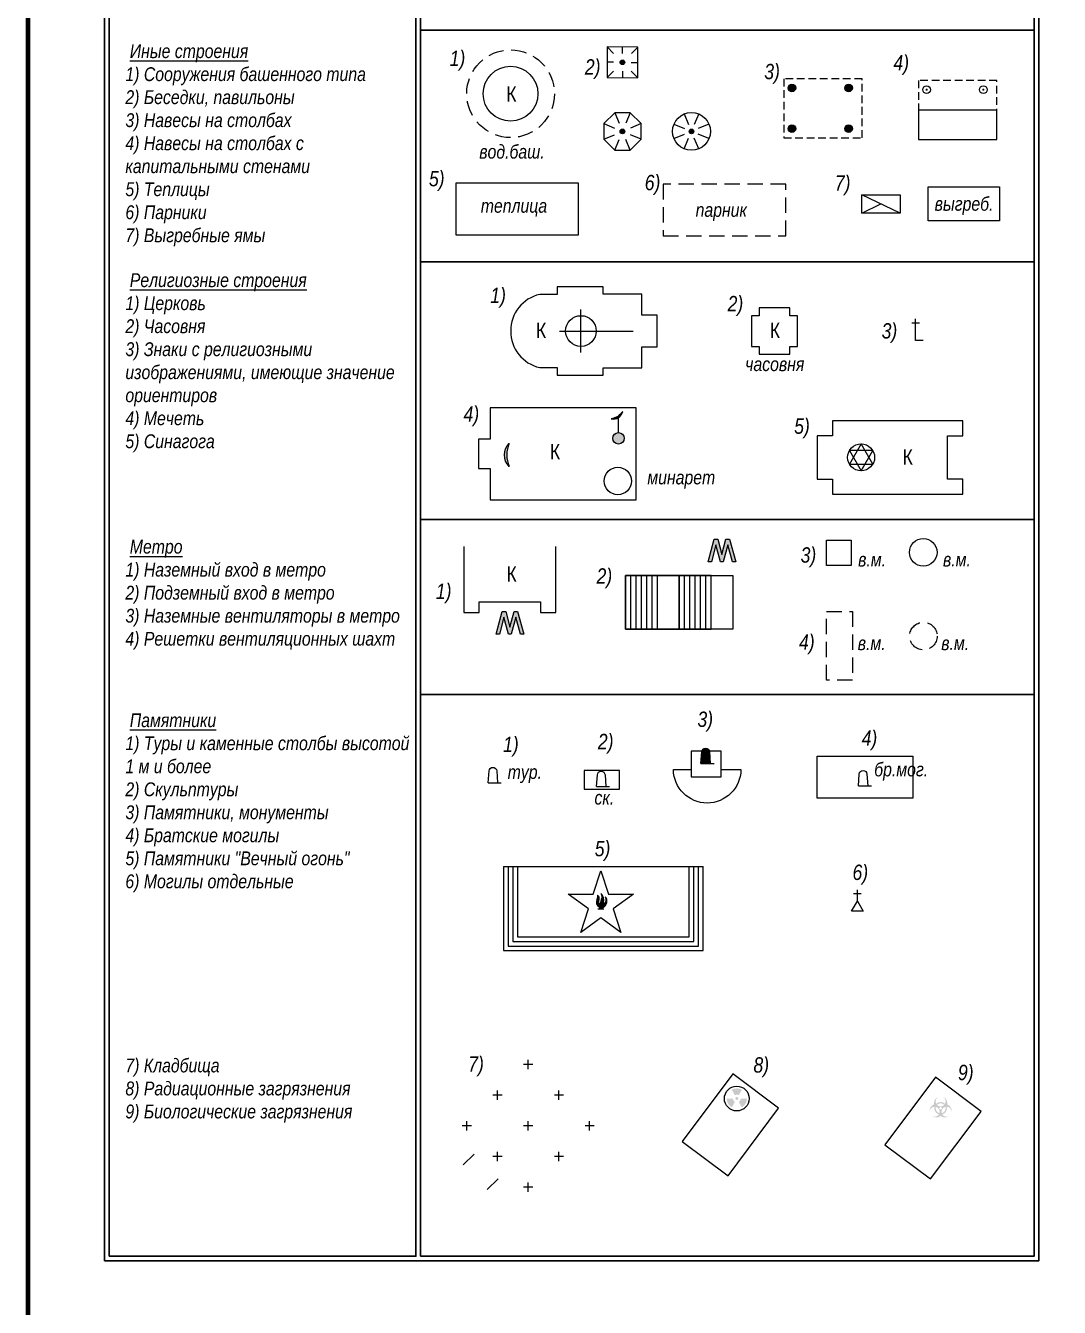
# Model space of a CAD drawing. Header units: metres. Extents: x -331 to 695, y -18 to 691.
# Drawn here: x -6.2 to 61.1, y 509.5 to 593.1 of the extents above; entities that cross this region are included whole.
import ezdxf
from ezdxf.enums import TextEntityAlignment as Align

# ---------------------------------------------------------------- set-up
doc = ezdxf.new("R2010")
doc.units = ezdxf.units.M
doc.linetypes.add('СП-2х1', pattern=[3, 2, -1])
doc.linetypes.add('СП_Граница маскировки', pattern=[3, 0, -3])
for name, color, linetype, lineweight in [('02 Строения и их части', 7, 'Continuous', 20), ('15 Дорожная сеть', 7, 'Continuous', 20), ('19 Ограждения', 7, 'Continuous', 20)]:
    doc.layers.add(name, color=color, linetype=linetype, lineweight=lineweight)
doc.styles.add('СП_Д', font='ARIALNI.TTF')
doc.styles.add('СП_Р', font='ARIALN.TTF')

# ---------------------------------------------------------------- blocks, each defined once
blk = doc.blocks.new('*U244')
at = {"linetype": 'Continuous', "lineweight": 20}
h = blk.add_hatch(color=0, dxfattribs=at)
h.dxf.hatch_style = 1
h.paths.add_polyline_path([(-1.369247996188802, 8.673617379884035e-16), (-1.804063991961078, 8.673617379884035e-16), (-1.013713248219063, 2.94962913144529), (-0.5392010223950611, 2.949629131445291), (4.487799021291039e-13, 0.9373035203717248), (0.5392010223959579, 2.949629131445291), (1.01371324821996, 2.949629131445291), (1.804063991961976, 1.387778780781446e-17), (1.369247996189699, 8.673617379884035e-16), (0.7764571353079429, 2.212325611073426), (0.1836662744266657, -8.743006318923108e-16), (-0.1836662744266657, 8.673617379884035e-16), (-0.7764571353070144, 2.212325611073543)])
at = {"color": 0, "linetype": 'Continuous', "lineweight": 20}
blk.add_lwpolyline([(-1.369247996188802, 8.673617379884035e-16), (-1.804063991961078, 8.673617379884035e-16), (-1.013713248219063, 2.94962913144529), (-0.5392010223950611, 2.949629131445291), (4.487799021291039e-13, 0.9373035203717248), (0.5392010223959579, 2.949629131445291), (1.01371324821996, 2.949629131445291), (1.804063991961976, 1.387778780781446e-17), (1.369247996189699, 8.673617379884035e-16), (0.7764571353079429, 2.212325611073426), (0.1836662744266657, -8.743006318923108e-16), (-0.1836662744266657, 8.673617379884035e-16), (-0.7764571353070144, 2.212325611073543)], close=True, dxfattribs=at)
blk = doc.blocks.new('СП_2.71')
at = {"linetype": 'Continuous', "lineweight": -2}
h = blk.add_hatch(color=0, dxfattribs=at)
h.dxf.hatch_style = 1
h.paths.add_polyline_path([(0.8705901071268426, 0.5026354327035083, 0.3854150165898678), (0.2301447283150611, 1.499140480727019, -0.4503849346995787), (0.5723935948114168, 0.5922857512587199, 0.4042446050686805), (-0.5723935948114168, 0.5922857512587195, -0.4503849346995791), (-0.2301447283150604, 1.49914048072702, 0.3854150165898682), (-0.8705901071268431, 0.502635432703508, 0.3854150165898664), (-1.413366104308746, -0.5502590590955945, -0.4503849346995765), (-0.7991313042953111, 0.1995645184408242, 0.4042446050686807), (-0.2267377094838937, -0.7918502696995436, -0.4503849346995799), (-1.183221375993686, -0.9488814216314185, 0.3854150165898689), (0, -1.005270865407016, 0.3854150165898673), (1.183221375993683, -0.9488814216314211, -0.4503849346995777), (0.2267377094838943, -0.7918502696995433, 0.4042446050686803), (0.7991313042953105, 0.1995645184408242, -0.4503849346995797), (1.413366104308745, -0.5502590590955999, 0.3854150165898685)])
h.paths.add_polyline_path([(0.4678672063712464, 0.4471366487087131, -0.1953492598932509), (0.02353350782677388, 0.2475298556837965), (0.02353350782677388, 0.1560675503717469, -0.371027437107341), (0.157831892435181, 0, -0.0937572289258198), (0.1469252172417274, -0.05765315956772678), (0.2261338971306517, -0.1033843122237521, -0.1953492598932508), (0.6211652999304074, 0.1816165619607997, -0.4275461366036782), (0.1532980935591617, -0.6287532106695125, -0.1953492598932506), (0.2026003893038771, -0.1441455434600452), (0.1233917094149529, -0.09841439080401997, -0.4815356065077801), (-0.1233917094149531, -0.09841439080401984), (-0.2026003893038771, -0.144145543460045, -0.1953492598932507), (-0.1532980935591605, -0.6287532106695125, -0.4275461366036785), (-0.6211652999304071, 0.1816165619607993, -0.1953492598932506), (-0.2261338971306514, -0.103384312223752), (-0.1469252172417274, -0.05765315956772684, -0.09375722892581992), (-0.157831892435181, 0, -0.37102743710734), (-0.0235335078267744, 0.1560675503717467), (-0.0235335078267744, 0.2475298556837969, -0.1953492598932507), (-0.4678672063712465, 0.4471366487087133, -0.4275461366036785)], flags=16)
blk = doc.blocks.new('*U296')
at = {"linetype": 'Continuous', "lineweight": -2}
for points in [[(4.502743419094874e-16, -2.800000000000182), (-4.502743419094874e-16, 2.800000000000182)], [(-2.799999999999955, -4.502743419094509e-16), (6.799999999999956, 1.093523401780106e-15)]]:
    blk.add_lwpolyline(points, dxfattribs=at)
blk.add_circle((0, 0), 2, dxfattribs=at)
blk = doc.blocks.new('СП_2.16')
at = {"color": 0, "linetype": 'Continuous', "lineweight": -2}
for points in [[(0, 1.760176747508922), (-1.52435777849314, -0.8800883737540062), (1.52435777849314, -0.8800883737549157)], [(-9.094947017729282e-13, -1.760176747508922), (1.52435777849405, 0.8800883737530967), (-1.52435777849314, 0.8800883737558252)]]:
    blk.add_lwpolyline(points, close=True, dxfattribs=at)
blk.add_circle((0, 0), 1.760176747508763, dxfattribs=at)
blk = doc.blocks.new('СП_2.17')
at = {"lineweight": -2}
h = blk.add_hatch(color=0, dxfattribs=at)
h.dxf.hatch_style = 1
edge = h.paths.add_edge_path()
edge.add_line((0, 2.717947205047039), (0.0734995376644747, 2.768863797383801))
edge.add_line((0.0734995376644747, 2.768863797383801), (0.1433083629751764, 2.824743074304479))
edge.add_line((0.1433083629751764, 2.824743074304479), (0.2090873808376728, 2.885314408196336))
edge.add_line((0.2090873808376728, 2.885314408196336), (0.2705218797200359, 2.950288003044534))
edge.add_line((0.2705218797200359, 2.950288003044534), (0.3273179339012131, 3.019353000763203))
edge.add_line((0.3273179339012131, 3.019353000763203), (0.3792038097219574, 3.092178968458484))
edge.add_line((0.3792038097219574, 3.092178968458484), (0.4259312656608927, 3.168417479343134))
edge.add_line((0.4259312656608927, 3.168417479343134), (0.4672767400154498, 3.247703779741187))
edge.add_line((0.4672767400154498, 3.247703779741187), (0.5030424205042436, 3.329658534207283))
edge.add_line((0.5030424205042436, 3.329658534207283), (0.5330571906763453, 3.413889640408797))
edge.add_line((0.5330571906763453, 3.413889640408797), (0.5571788820186612, 3.5))
edge.add_arc((-1.349747825866808, 4.817947205044279), 2.318049676890239, 280.11049272626724, 325.35022262240943, ccw=False)
edge.add_line((-0.9428211179813388, 2.535894410093988), (-0.8544764009443497, 2.522074979856825))
edge.add_line((-0.8544764009443497, 2.522074979856825), (-0.7653877142183774, 2.514395684454939))
edge.add_line((-0.7653877142183774, 2.514395684454939), (-0.6759812915477141, 2.512893264522518))
edge.add_line((-0.6759812915477141, 2.512893264522518), (-0.5866848868445231, 2.517574908201368))
edge.add_line((-0.5866848868445231, 2.517574908201368), (-0.4979257276543194, 2.528418216748378))
edge.add_line((-0.4979257276543194, 2.528418216748378), (-0.410128471137341, 2.545371311702638))
edge.add_line((-0.410128471137341, 2.545371311702638), (-0.3237131723510629, 2.568353083089278))
edge.add_line((-0.3237131723510629, 2.568353083089278), (-0.2390932745470309, 2.597253577480842))
edge.add_line((-0.2390932745470309, 2.597253577480842), (-0.1566736311049226, 2.631934524055396))
edge.add_line((-0.1566736311049226, 2.631934524055396), (-0.07684856856053557, 2.672229996135684))
edge.add_line((-0.07684856856053557, 2.672229996135684), (0, 2.717947205047039))
h = blk.add_hatch(color=0, dxfattribs=at)
h.dxf.hatch_style = 1
edge = h.paths.add_edge_path()
edge.add_arc((0, 0), 0.75, 0, 360)
edge = h.paths.add_edge_path()
edge.add_arc((-1.349747825866807, 4.817947205044278), 2.318049676890237, 280.11049272626724, 325.3502226224095, ccw=False)
edge.add_arc((-0.6989765526820875, 3.805447205047138), 1.29275847365211, 259.1275387016399, 346.3331766470367)
at = {"color": 0, "lineweight": -2}
blk.add_lwpolyline([(0.5571788820186612, 3.5, -0.2000000000002786), (-0.9428211179813388, 2.535894410093988, 0.3999999999999472)], format="xyb", close=True, dxfattribs=at)
blk.add_lwpolyline([(0, 0.75), (0, 2.717947205047039)], dxfattribs=at)
blk.add_circle((0, 0), 0.75, dxfattribs=at)
blk = doc.blocks.new('*U550')
at = {"color": 0, "linetype": 'Continuous', "lineweight": -2, "style": 'СП_Д'}
blk.add_attdef('ск._001', (2.022350944944685, 1.012689699335081), '', height=1.8, dxfattribs=at)
at = {"color": 0, "linetype": 'Continuous', "lineweight": 0}
blk.add_wipeout([(-0.002148230270585083, -2.220446049250313e-16), (1.2021482302703963, 0), (1.0999999999999088, 1.5322234540587072), (0.9423502946290907, 1.8648237033265027), (0.5999999999977816, 1.9999999999999996), (0.25764970536770226, 1.8648237033233892), (0.09999999999990916, 1.5322234540541597)], dxfattribs=at)
at = {"color": 0, "linetype": 'Continuous', "lineweight": -2}
blk.add_lwpolyline([(-0.002148230270585067, 0), (0.09999999999990905, 1.53222345405416, -0.9355530918871326), (1.099999999999909, 1.532223454058708), (1.202148230270397, 0)], format="xyb", dxfattribs=at)
blk.add_lwpolyline([(0, 0), (1.699999999999818, 0)], dxfattribs=at)
blk = doc.blocks.new('СП_2.66')
at = {"color": 0, "linetype": 'Continuous', "lineweight": -2}
for points in [[(-0.5, 2.299999999999727), (0.5, 2.299999999999727)], [(0, 1.299038105676573), (0, 2.799999999999727)]]:
    blk.add_lwpolyline(points, dxfattribs=at)
blk.add_lwpolyline([(-0.75, 0), (0, 1.299038105676573), (0.75, 0)], close=True, dxfattribs=at)
blk = doc.blocks.new('СП_2.67')
at = {"color": 7, "linetype": 'Continuous', "lineweight": -2}
for points in [[(-0.5, 2.273842371169337), (0.5, 2.273842371169337)], [(1, -0.02615762883067418), (0, -0.02615762883067418), (0, 2.773842371169337)]]:
    blk.add_lwpolyline(points, dxfattribs=at)
blk = doc.blocks.new('СП_2.68')
at = {"color": 0, "linetype": 'Continuous', "lineweight": -2}
for points in [[(0.6000000000001364, 0), (-0.6000000000001364, 0)], [(0, -0.6000000000001364), (0, 0.6000000000001364)]]:
    blk.add_lwpolyline(points, dxfattribs=at)
blk = doc.blocks.new('СП_2.70')
at = {"linetype": 'Continuous', "lineweight": -2}
h = blk.add_hatch(color=0, dxfattribs=at)
h.dxf.hatch_style = 1
h.paths.add_polyline_path([(-0.1999999999998181, 0, 1), (0.1999999999998181, 0, 1)])
h.paths.add_polyline_path([(-0.25, -0.4330127018924941, -0.2679491924311964), (-0.5, 0), (-1.320000000000164, 0, 0.2679491924311277), (-0.6599999999998545, -1.143153532995257)])
h.paths.add_polyline_path([(0.6600000000003092, 1.143153532995257, 0.2679491924311464), (-0.6599999999998545, 1.143153532995711), (-0.25, 0.4330127018924941, -0.2679491924310973), (0.25, 0.4330127018920393)])
h.paths.add_polyline_path([(1.320000000000164, 0), (0.5, 0, -0.2679491924311964), (0.25, -0.4330127018924941), (0.6599999999998545, -1.143153532995711, 0.2679491924311739)])
at = {"color": 0, "linetype": 'Continuous', "lineweight": 15}
blk.add_circle((0, 0), 1.62, dxfattribs=at)
blk = doc.blocks.new('СП_2.1')
at = {"color": 0, "style": 'СП_Р'}
blk.add_attdef('КЖ', text='', height=2, dxfattribs=at).set_placement((0, 0), align=Align.CENTER)
blk = doc.blocks.new('*U551')
at = {"color": 0, "linetype": 'Continuous', "lineweight": 0}
blk.add_wipeout([(-0.002148230270585083, -2.220446049250313e-16), (1.2021482302703963, 0), (1.0999999999999088, 1.5322234540587072), (0.9423502946290907, 1.8648237033265027), (0.5999999999977816, 1.9999999999999996), (0.25764970536770226, 1.8648237033233892), (0.09999999999990916, 1.5322234540541597)], dxfattribs=at)
at = {"color": 0, "linetype": 'Continuous', "lineweight": -2}
blk.add_lwpolyline([(-0.002148230270585067, 0), (0.09999999999990905, 1.53222345405416, -0.9355530918871326), (1.099999999999909, 1.532223454058708), (1.202148230270397, 0)], format="xyb", dxfattribs=at)
blk.add_lwpolyline([(0, 0), (1.699999999999818, 0)], dxfattribs=at)
at = {"color": 0, "linetype": 'Continuous', "lineweight": -2, "style": 'СП_Д'}
blk.add_attdef('ск._001', (-0.2741634698745993, -2.350834167281935), '', height=1.8, dxfattribs=at)
blk = doc.blocks.new('*U552')
at = {"color": 0, "linetype": 'Continuous', "lineweight": -2, "style": 'СП_Д'}
blk.add_attdef('ск._001', (2.479146986869376, 0.2441885116185427), '', height=1.8, dxfattribs=at)
at = {"color": 0, "linetype": 'Continuous', "lineweight": 0}
blk.add_wipeout([(-0.002148230270585083, -2.220446049250313e-16), (1.2021482302703963, 0), (1.0999999999999088, 1.5322234540587072), (0.9423502946290907, 1.8648237033265027), (0.5999999999977816, 1.9999999999999996), (0.25764970536770226, 1.8648237033233892), (0.09999999999990916, 1.5322234540541597)], dxfattribs=at)
at = {"color": 0, "linetype": 'Continuous', "lineweight": -2}
blk.add_lwpolyline([(-0.002148230270585067, 0), (0.09999999999990905, 1.53222345405416, -0.9355530918871326), (1.099999999999909, 1.532223454058708), (1.202148230270397, 0)], format="xyb", dxfattribs=at)
blk.add_lwpolyline([(0, 0), (1.699999999999818, 0)], dxfattribs=at)
blk = doc.blocks.new('*U563')
at = {"color": 0, "linetype": 'ByBlock', "lineweight": -2, "style": 'СП_Д'}
blk.add_attdef('АБК', text='', height=1.8, dxfattribs=at).set_placement((0, 0), align=Align.CENTER)
blk = doc.blocks.new('*U300')
at = {"color": 0, "lineweight": -2}
for p, q in [((2.800000000103832, 6.999899848664607), (2.800000000103831, -2.886579864025234e-15)), ((3.500000000103695, 6.999899411831206), (3.500000000103694, -4.368334043380884e-07)), ((4.200000000103559, 6.999898974997804), (4.200000000103559, -8.736668057895969e-07)), ((4.900000000103422, 6.999898538164403), (4.900000000103422, -1.310500207241105e-06)), ((5.600000000103286, 6.999898101331001), (5.600000000103286, -1.747333608692614e-06)), ((6.30000000010315, 6.9998976644976), (6.30000000010315, -2.184167010144122e-06))]:
    blk.add_line(p, q, dxfattribs=at)
blk.add_lwpolyline([(7.000000000100648, 6.999897592043381), (7.000000000100648, -7.771561172375922e-15), (0, 0), (3.806340967210749e-16, 6.999895655063956), (7.000000000100648, 6.999897227664198)], dxfattribs=at)
blk = doc.blocks.new('СП_2.63')
at = {"lineweight": -2}
h = blk.add_hatch(color=0, dxfattribs=at)
h.dxf.hatch_style = 1
edge = h.paths.add_edge_path()
edge.add_line((0.099999999999909, 1.53222345405416), (0, 0))
edge.add_line((0, 0), (1.199999999999818, 0))
edge.add_line((1.199999999999818, 0), (1.100000000000219, 1.53222345405406))
edge.add_arc((0.6000000000000607, 1.498890120720747), 0.5011098792792535, 3.814074834286806, 176.1859251657018)
at = {"color": 0, "lineweight": 15}
blk.add_lwpolyline([(0, 0), (0.09999999999990905, 1.53222345405416, -0.9355530918871326), (1.099999999999909, 1.532223454058708), (1.199999999999818, 0)], format="xyb", dxfattribs=at)
at = {"color": 0, "lineweight": -2}
blk.add_lwpolyline([(0, 0), (1.699999999999818, 0)], dxfattribs=at)
blk = doc.blocks.new('*U520')
at = {"linetype": 'Continuous', "lineweight": -2}
h = blk.add_hatch(color=1, dxfattribs=at)
h.dxf.hatch_style = 1
h.paths.add_polyline_path([(0.227745950982353, 0.4988247576757208, 0.2703776119299423), (0.2260000000001477, 1.771999999999875, 0.1417045817944731), (-0.01400000000012369, 2, -0.2297877333029153), (0.06500204711524127, 1.23764671511923, 0.02056300210201067), (-0.1551307280037689, 0.5441209227583378, -0.1669304882316512), (-0.2210207322727908, 1.200436525170062, 0.2779142861088294), (-0.4140000000002146, 1.800000000000181, -0.1221352528169905), (-0.5142250316670568, 1.22381705285916, 0.3802406304810143), (-0.1903709837993073, 0.2177433176752829, -0.2289550811228618), (-0.1532398113038869, 0.1620447439573652), (-0.1500000000000909, 5.551115123125783e-17), (0.1500000000000909, 0), (0.1496217404796881, 0.1352632152793376, 0.2645844379657589), (0.7699999999999818, 0.8460000000000036, 0.2234405287626081), (0.5859999999997854, 1.599999999999909, -0.3307607615423843), (0.4443735321558213, 0.7051739549890179, -0.006928126804670105)])
at = {"color": 1, "linetype": 'Continuous', "lineweight": 15}
blk.add_lwpolyline([(0.1500000000000909, 0), (0.149621740479688, 0.1352632152793376, 0.2645844379657589), (0.7699999999999818, 0.8460000000000036, 0.223440528762608), (0.5859999999997854, 1.599999999999909, -0.3307607615424861), (0.4443735321556233, 0.7051739549888225, -0.00692812680466367), (0.227745950982353, 0.4988247576757203, 0.2703776119299572), (0.2260000000001128, 1.771999999999935, 0.1417045817944434), (-0.01400000000012369, 2, -0.2297877333028759), (0.06500204711528568, 1.237646715119354, 0.02056300210201436), (-0.155130728003769, 0.5441209227583386, -0.166930488231651), (-0.2210207322727911, 1.200436525170062, 0.2779142861088298), (-0.4140000000002146, 1.800000000000182, -0.1221352528170326), (-0.514225031667138, 1.223817052858976, 0.38024063048094), (-0.1903709837993119, 0.2177433176752857, -0.2918884114879836), (-0.1528782314871933, 0.1439597064900227), (-0.1500000000000909, 0)], format="xyb", close=True, dxfattribs=at)
at = {"color": 1, "linetype": 'Continuous', "lineweight": -2}
blk.add_lwpolyline([(-0.4000000000000909, 0), (0.4000000000000909, 0)], dxfattribs=at)
at = {"layer": '02 Строения и их части', "linetype": 'Continuous', "ltscale": 0.5}
blk.add_lwpolyline([(1.002060842572746, 1.909122226693398), (4.240682692688779, 1.909122226693398), (1.62058257759395, 0.005508065441063081), (2.621371767632581, -3.07460434892073), (0.001271652534114764, -1.17099018767567), (-2.618828462560714, -3.07460434892073), (-1.618039272522083, 0.005508065441063081), (-4.238139387616911, 1.909122226693398), (-0.9995175375045164, 1.909122226693398), (0.001271652534114764, 4.989234641062467)], close=True, dxfattribs=at)
blk = doc.blocks.new('СП_11.1')
at = {"color": 0, "linetype": 'Continuous', "lineweight": -2}
blk.add_lwpolyline([(9.094947017729282e-13, -1), (-9.094947017729282e-13, 1)], dxfattribs=at)
blk = doc.blocks.new('*U612')
at = {"color": 0, "lineweight": 15, "zscale": 2, "rotation": 314.1361683472314}
blk.add_blockref('СП_11.1', (0, 0), dxfattribs=at)
at = {"color": 0, "lineweight": 15, "rotation": 314.1361683472314}
blk.add_blockref('СП_11.1', (3.142243448964988, -3.238450590040914), dxfattribs=at)
blk = doc.blocks.new('*U250')
at = {"color": 0, "linetype": 'СП-2х1', "lineweight": -2, "ltscale": 0.5}
blk.add_lwpolyline([(0, 0), (10.22037105607342, 0), (10.22037105607342, 7.673931381409602), (0, 7.673931381409602)], close=True, dxfattribs=at)
blk = doc.blocks.new('СП_3.30.1.1')
at = {"linetype": 'Continuous', "lineweight": -2}
h = blk.add_hatch(color=0, dxfattribs=at)
h.dxf.hatch_style = 1
h.paths.add_polyline_path([(0.5, 0, 1), (-0.5, 0, 1)])
at = {"color": 0, "linetype": 'Continuous', "lineweight": -2}
blk.add_circle((0, 0), 0.5, dxfattribs=at)
blk = doc.blocks.new('*U237')
at = {"color": 0, "linetype": 'СП_Граница маскировки', "lineweight": 0}
blk.add_wipeout([(0.5, 0), (0.4330127018922194, 0.25), (0.2500000000000001, 0.4330127018922192), (2.714672302673022e-17, 0.5), (-0.2499999999999999, 0.4330127018922194), (-0.4330127018922192, 0.2500000000000002), (-0.5, 2.220446049250313e-16), (-0.4330127018922195, -0.24999999999999967), (-0.2500000000000002, -0.4330127018922192), (-9.53179568880051e-17, -0.5), (0.2500000000000001, -0.4330127018922193), (0.4330127018922194, -0.24999999999999978)], dxfattribs=at)
at = {"linetype": 'Continuous', "lineweight": -2}
h = blk.add_hatch(color=256, dxfattribs=at)
h.dxf.hatch_style = 1
h.paths.add_polyline_path([(0.15, 1.110223024625157e-16, 1), (-0.1499999999999998, 1.110223024625157e-16, 1)])
at = {"color": 0, "linetype": 'Continuous', "lineweight": -2}
blk.add_circle((0, 0), 0.5, dxfattribs=at)
blk = doc.blocks.new('*U519')
at = {"linetype": 'Continuous', "lineweight": 15}
h = blk.add_hatch(color=256, dxfattribs=at)
h.dxf.hatch_style = 1
edge = h.paths.add_edge_path()
edge.add_arc((2.011392738378663, 1.992954872979823), 0.2999999999999998, 0, 360)
blk.add_lwpolyline([(0, 0), (4.008750634917043, -0.01406563186638476), (4.022785476757325, 3.985909745959646), (0.01403484184028314, 3.999975377826031)], close=True, dxfattribs=at)
for points in [[(0.01403484184028314, 3.999975377826031), (0.8595805165608412, 3.148475224002441)], [(2.015432919747362, 3.14441964762074), (2.018410159298802, 3.992942561892837)], [(4.022785476757325, 3.985909745959646), (3.171285322933877, 3.140364071239265)], [(0.8555403351921435, 1.997010449361526), (0.00701742092014157, 1.999987688913015)], [(3.167245141565183, 1.988899296598122), (4.015768055837185, 1.98592205704663)], [(0, 0), (0.8515001538234499, 0.845545674720382)], [(4.008750634917043, -0.01406563186638476), (3.163204960196485, 0.837434521957206)]]:
    blk.add_lwpolyline(points, dxfattribs=at)
at = {"linetype": 'Continuous', "lineweight": 15, "ltscale": 0.5}
blk.add_lwpolyline([(2.007352557009964, 0.8414900983389082), (2.004375317458521, -0.007032815933192382)], dxfattribs=at)
at = {"linetype": 'Continuous', "lineweight": 15}
blk.add_circle((2.011392738378663, 1.992954872979823), 0.2999999999999998, dxfattribs=at)
blk = doc.blocks.new('*U523')
at = {"linetype": 'Continuous', "lineweight": 15, "ltscale": 0.5}
h = blk.add_hatch(color=256, dxfattribs=at)
h.dxf.hatch_style = 1
edge = h.paths.add_edge_path()
edge.add_arc((0, 0), 0.3, 0, 360)
blk.add_lwpolyline([(-1.009687126705152, 2.437600355045111), (-2.437600355045096, 1.009687126705199), (-2.437600355045102, -1.009687126705199), (-1.009687126705164, -2.437600355045108), (1.009687126705152, -2.437600355045111), (2.437600355045096, -1.009687126705199), (2.437600355045102, 1.009687126705199), (1.009687126705158, 2.437600355045108)], close=True, dxfattribs=at)
for points in [[(-1.009687126705153, 2.437600355045111), (-0.4356619781575201, 1.05178105627818)], [(1.009687126705158, 2.437600355045108), (0.4356619781575192, 1.05178105627818)], [(-2.437600355045096, 1.009687126705199), (-1.051781056278175, 0.4356619781575423)], [(2.437600355045102, 1.009687126705199), (1.051781056278181, 0.4356619781575423)], [(-2.437600355045102, -1.009687126705199), (-1.051781056278181, -0.4356619781575423)], [(-1.009687126705164, -2.437600355045108), (-0.4356619781575254, -1.05178105627818)], [(1.009687126705153, -2.437600355045111), (0.4356619781575201, -1.05178105627818)], [(2.437600355045096, -1.009687126705199), (1.051781056278175, -0.4356619781575423)]]:
    blk.add_lwpolyline(points, dxfattribs=at)
blk.add_circle((0, 0), 0.3, dxfattribs=at)
blk = doc.blocks.new('*U524')
at = {"linetype": 'Continuous', "lineweight": 15, "ltscale": 0.5}
h = blk.add_hatch(color=0, dxfattribs=at)
h.dxf.hatch_style = 1
edge = h.paths.add_edge_path()
edge.add_arc((0, 0), 0.3, 0, 360)
at = {"color": 0, "linetype": 'Continuous', "lineweight": 15, "ltscale": 0.5}
for points in [[(-0.9446663009424767, 2.280626195652151), (-0.3706411523948421, 0.8948068968852212)], [(0.9446663009424761, 2.280626195652166), (0.3706411523949528, 0.8948068968851894)], [(-2.280626195652149, 0.9446663009424828), (-0.8948068968852647, 0.3706411523947367)], [(2.280626195652088, 0.9446663009424504), (0.8948068968851581, 0.3706411523948158)], [(-2.280626195652088, -0.9446663009424504), (-0.8948068968851581, -0.3706411523948158)], [(-0.9446663009424762, -2.280626195652166), (-0.370641152394953, -0.8948068968851899)], [(0.9446663009424504, -2.280626195652088), (0.3706411523948158, -0.8948068968851581)], [(2.280626195652065, -0.9446663009425048), (0.8948068968851812, -0.3706411523947589)]]:
    blk.add_lwpolyline(points, dxfattribs=at)
for radius in [2.468532005956336, 0.3]:
    blk.add_circle((0, 0), radius, dxfattribs=at)

msp = doc.modelspace()

# ---------------------------------------------------------------- hatches: boundary and pattern name
at = {"layer": '02 Строения и их части'}
h = msp.add_hatch(color=256, dxfattribs=at)
h.dxf.hatch_style = 1
edge = h.paths.add_edge_path()
edge.add_arc((26.05463932086323, 565.091397125258), 1.085974466836759, 136.3971810272991, 223.6028189727009, ccw=False)
edge.add_arc((27.06571899688402, 565.091397125258), 1.947264561224878, 157.380135051965, 202.619864948035)

# ---------------------------------------------------------------- linework, layer by layer
at = {"color": 0, "linetype": 'Continuous', "ltscale": 0.5}
msp.add_lwpolyline([(-1.099999999998431, 512.5518931841139), (59.80000000000121, 512.5518931841139), (59.80000000000121, 686.1864534932215), (-1.099999999998431, 686.1864534932215)], close=True, dxfattribs=at)
at = {"ltscale": 0.5}
for points in [[(-0.7999999999991587, 512.851893184114), (19.20000000000084, 512.851893184114), (19.20000000000084, 674.2349171425344), (-0.7999999999991587, 674.2349171425344)], [(19.50000000000193, 512.851893184114), (59.50000000000193, 512.851893184114), (59.50000000000193, 674.2349171425344), (19.50000000000193, 674.2349171425344)]]:
    msp.add_lwpolyline(points, close=True, dxfattribs=at)
at = {"color": 253, "ltscale": 0.5}
for points in [[(19.50000000000193, 592.7777360428713), (59.50000000000193, 592.7777360428713)], [(19.50000000000193, 577.6841692958951), (59.50000000000193, 577.6841692958951)], [(19.50000000000193, 560.8870591070977), (59.50000000000193, 560.8870591070977)], [(19.50000000000193, 549.4708995311748), (59.50000000000193, 549.4708995311748)]]:
    msp.add_lwpolyline(points, dxfattribs=at)
at = {"layer": '02 Строения и их части', "linetype": 'Continuous', "ltscale": 0.5}
for points in [[(57.07219870415452, 587.5753099391934), (51.96201317611781, 587.5753099391934), (51.96201317611781, 585.656827093841), (57.07219870415452, 585.656827093841)], [(21.79884418576762, 579.4431494342784), (29.79884418576762, 579.4431494342784), (29.79884418576762, 582.8129718178457), (21.79884418576762, 582.8129718178457)], [(57.23964022397763, 580.34739834438), (52.59553733477719, 580.34739834438), (52.59553733477719, 582.5657448980674), (57.23964022397763, 582.5657448980674)], [(50.76370437496939, 580.8594846792948), (48.26370437496939, 580.8594846792948), (48.26370437496939, 582.0536585631489), (50.76370437496939, 582.0536585631489)], [(43.57414817304209, 571.6684541401796), (43.57414817304209, 572.1684541401796), (44.07414817304209, 572.1684541401796), (44.07414817304209, 574.1684541401796), (43.57414817304209, 574.1684541401796), (43.57414817304209, 574.6684541401796), (41.57414817304209, 574.6684541401796), (41.57414817304209, 574.1684541401796), (41.07414817304209, 574.1684541401796), (41.07414817304209, 572.1684541401796), (41.57414817304209, 572.1684541401796), (41.57414817304209, 571.6684541401796)], [(24.02912613322735, 562.1556013723844), (33.5496454151795, 562.1556013723844), (33.5496454151795, 568.164426568836), (24.02912613322735, 568.164426568836), (24.02912613322735, 566.1136335423894), (23.26994667799192, 566.1136335423894), (23.26994667799192, 564.2063943988346), (24.02912613322735, 564.2063943988346)], [(54.84510049008952, 567.3199476633235), (46.34510049008952, 567.3199476633235), (46.34510049008952, 566.3361640882176), (45.36145479788922, 566.3361640882176), (45.36145479788922, 563.5207503558049), (46.34510049008952, 563.5207503558049), (46.34510049008952, 562.536966780699), (54.84510049008952, 562.536966780699), (54.84510049008952, 563.5207503558049), (53.86088700557832, 563.5207503558049), (53.86088700557832, 566.3361640882176), (54.84510049008952, 566.3361640882176)], [(45.97277023757181, 559.5239153171424), (47.57277023757035, 559.5239153171424), (47.57277023757035, 557.8829755489423), (45.97277023757181, 557.8829755489423)], [(37.14602371517879, 544.0981835172133), (39.09211702911136, 544.0981835172133), (39.09211702911136, 545.7827771436096), (37.14602371517879, 545.7827771436096)], [(45.34814965489761, 545.4556790942588), (51.59814965489761, 545.4556790942588), (51.59814965489761, 542.7115665004494), (45.34814965489761, 542.7115665004494)], [(30.16819723838864, 543.3078468300046), (32.46819723838792, 543.3078468300046), (32.46819723838792, 544.5238814744553), (30.16819723838864, 544.5238814744553)], [(39.54387566886737, 518.1058327601563), (42.83869377233907, 522.5097144189926), (39.85580157682864, 524.7414018183913), (36.56098347335694, 520.337520159555)], [(52.74753844960844, 517.8934099712455), (56.04235655308014, 522.2972916300819), (53.05946435757153, 524.5289790294805), (49.76464625409983, 520.1250973706442)]]:
    msp.add_lwpolyline(points, close=True, dxfattribs=at)
at = {"layer": '02 Строения и их части', "linetype": 'СП-2х1', "ltscale": 0.5}
for points in [[(35.31159253323608, 579.3647844483344), (43.31159253323608, 579.3647844483344), (43.31159253323608, 582.7346068319016), (35.31159253323608, 582.7346068319016)], [(45.97277023757181, 554.8910079941888), (47.66809583665292, 554.8910079941888), (47.66809583665292, 550.4125957162505), (45.97277023757181, 550.4125957162505)]]:
    msp.add_lwpolyline(points, close=True, dxfattribs=at)
at = {"layer": '02 Строения и их части', "linetype": 'Continuous', "ltscale": 0.5}
for points in [[(50.76370437496939, 580.8594846792948), (48.26370437496939, 582.0536585631489)], [(48.26370437496939, 580.8594846792948), (49.51370437496939, 581.4565716212237)], [(22.32040695550234, 559.1146729905995), (22.32040695550234, 554.814249253559), (23.32040695550234, 554.814249253559), (23.32040695550234, 555.5142492535597), (27.32040695550234, 555.5142492535597), (27.32040695550234, 554.814249253559), (28.32040695550234, 554.814249253559), (28.32040695550234, 559.1146729905995)], [(24.91459218141802, 538.255808338843), (37.91459218141802, 538.255808338843)], [(24.91459218141802, 538.255808338843), (24.91459218141802, 532.7757082693279), (37.91459218141802, 532.7757082693279), (37.91459218141802, 538.255808338843)], [(25.21341133143517, 538.255808338843), (25.21341133143517, 533.0745274193469), (37.61577303139904, 533.0745274193469), (37.61577303139904, 538.255808338843)], [(25.51223048145232, 538.255808338843), (25.51223048145232, 533.3733465693658), (37.31695388138007, 533.3733465693658), (37.31695388138007, 538.255808338843)], [(25.81104963147129, 538.255808338843), (25.81104963147129, 533.6721657193848), (37.01813473136292, 533.6721657193848), (37.01813473136292, 538.255808338843)]]:
    msp.add_lwpolyline(points, dxfattribs=at)
for points in [[(25.37276839942763, 573.1684541401796, 0.3517589213225255), (27.26592915466074, 570.7813199592697), (28.40184859872909, 570.7813199592697), (28.40184859872909, 570.2864261188793), (31.40184859872909, 570.2864261188793), (31.40184859872909, 570.7619125004735), (33.92611663754735, 570.7619125004735), (33.92611663754735, 572.1301478124174), (34.92611750673143, 572.1301478124174), (34.92611750673143, 574.2067604679419), (33.92611663754735, 574.2067604679419), (33.92611663754735, 575.5749957798857), (31.40184859872909, 575.5749957798857), (31.40184859872909, 576.0504821614836), (28.40184859872909, 576.0504821614836), (28.40184859872909, 575.5555883210932), (27.26592915466074, 575.5555883210932, 0.3517589213225255)], [(25.26824401729175, 564.3424492170948, -0.3999999999999727), (25.26824401729175, 565.8403450334213, 0.1999999999999509), (25.26824401729175, 564.3424492170948, -2.894302705461621)]]:
    msp.add_lwpolyline(points, format="xyb", close=True, dxfattribs=at)
msp.add_lwpolyline([(39.09211702911136, 544.5780858232829), (40.38205276612109, 544.5780858232829, -0.9903014443065543), (35.98205276611964, 544.5780858232829), (37.14602371517879, 544.5780858232829)], format="xyb", dxfattribs=at)
at = {"layer": '02 Строения и их части', "linetype": 'СП-2х1', "ltscale": 0.5}
for centre, radius in [((25.36625912500187, 588.6365619225498), 2.858356704661377), ((52.28139411820541, 553.2807558793793), 0.8984958570007406)]:
    msp.add_circle(centre, radius, dxfattribs=at)
at = {"layer": '02 Строения и их части', "color": 0, "linetype": 'Continuous', "ltscale": 0.5}
msp.add_circle((25.36625912500187, 588.6365619225498), 1.786472940413361, dxfattribs=at)
at = {"layer": '02 Строения и их части', "color": 0, "linetype": 'Continuous', "lineweight": 20, "ltscale": 0.5}
for centre, radius in [((32.36094277063751, 563.3907341097424), 0.8923863185914879), ((52.26866997072341, 558.7404418681799), 0.8984958570007406)]:
    msp.add_circle(centre, radius, dxfattribs=at)
at = {"layer": '15 Дорожная сеть', "linetype": 'Continuous', "ltscale": 0.5}
msp.add_lwpolyline([(38.44853873818522, 557.2400933705826), (32.84853873813574, 557.2400933705826), (32.84853952443757, 553.7400925842844), (38.44853873818522, 553.7400912737826)], dxfattribs=at)

# ---------------------------------------------------------------- block references
at = {"layer": '02 Строения и их части', "linetype": 'Continuous', "lineweight": 20, "ltscale": 0.5, "xscale": 0.5, "yscale": 0.5, "zscale": 0.5}
msp.add_blockref('*U519', (31.65349331093523, 589.6845515290324), dxfattribs=at)
at = {"layer": '02 Строения и их части', "color": 0, "linetype": 'Continuous', "lineweight": 20, "ltscale": 2, "xscale": 0.5, "yscale": 0.5, "zscale": 0.5}
for name, p, values in [('СП_2.1', (25.42017701318377, 588.1124621212157), {'КЖ': 'К'}), ('СП_2.1', (27.35841403311917, 572.7020163919465), {'КЖ': 'К'}), ('СП_2.1', (42.60022968351234, 572.7020163919465), {'КЖ': 'К'}), ('*U563', (42.59077025749843, 570.5570811907237), {'АБК': 'часовня'}), ('СП_2.1', (28.26509844508348, 564.8073963182769), {'КЖ': 'К'}), ('СП_2.1', (51.25872608716111, 564.4590756584121), {'КЖ': 'К'}), ('*U563', (36.49578012012284, 563.1728165862869), {'АБК': 'минарет'}), ('СП_2.1', (25.43104800549338, 556.8289342863877), {'КЖ': 'К'})]:
    msp.add_blockref(name, p, dxfattribs=at).add_auto_attribs(values)
at = {"layer": '02 Строения и их части', "color": 0, "linetype": 'Continuous', "lineweight": 20, "ltscale": 0.5, "xscale": 0.5, "yscale": 0.5, "zscale": 0.5}
for name, p in [('*U250', (43.17751423096456, 585.7711125472056)), ('*U250', (51.96201317611781, 585.656827093841)), ('СП_2.70', (40.11632296916036, 523.1344705213701)), ('СП_2.71', (53.40309492007339, 522.500419407595))]:
    msp.add_blockref(name, p, dxfattribs=at)
at = {"layer": '02 Строения и их части', "color": 0, "linetype": 'Continuous', "lineweight": 20, "xscale": 0.5, "yscale": 0.5, "zscale": 0.5}
for name, p in [('СП_3.30.1.1', (43.7054680373551, 589.0138894114816)), ('СП_3.30.1.1', (47.40283286991985, 589.0138894114816)), ('СП_3.30.1.1', (43.7054680373551, 586.3653013736343)), ('СП_3.30.1.1', (47.40283286991985, 586.3653013736343)), ('*U296', (29.95384424270071, 573.1684541401796)), ('СП_2.16', (48.21899767966966, 564.9284572220113)), ('СП_2.63', (37.77998523356678, 544.9665234356885)), ('СП_2.68', (26.51931288225944, 525.355196881384)), ('СП_2.68', (24.51931288225944, 523.355196881384)), ('СП_2.68', (28.51931288225944, 523.355196881384)), ('СП_2.68', (22.51931288225944, 521.355196881384)), ('СП_2.68', (26.51931288225944, 521.355196881384)), ('СП_2.68', (30.51931288225944, 521.355196881384)), ('СП_2.68', (24.51931288225944, 519.355196881384)), ('СП_2.68', (28.51931288225944, 519.355196881384)), ('СП_2.68', (26.51931288225944, 517.355196881384))]:
    msp.add_blockref(name, p, dxfattribs=at)
at = {"layer": '02 Строения и их части', "linetype": 'Continuous', "lineweight": 15, "ltscale": 0.5, "xscale": 0.5, "yscale": 0.5, "zscale": 0.5}
for name, p in [('*U523', (32.65918968012456, 586.1810289655224)), ('*U524', (37.15918968012456, 586.1810289655224))]:
    msp.add_blockref(name, p, dxfattribs=at)
at = {"layer": '02 Строения и их части', "color": 0, "linetype": 'Continuous', "lineweight": 20, "ltscale": 2, "xscale": 0.5, "yscale": 0.5, "zscale": 0.5}
for name, p in [('СП_2.67', (51.7697670093155, 572.5668561460461)), ('СП_2.17', (32.39960296362756, 566.1722700135592)), ('*U520', (31.24981205302561, 535.4931711486429)), ('СП_2.66', (47.97812572429223, 535.3454247105328))]:
    msp.add_blockref(name, p, dxfattribs=at)
at = {"layer": '15 Дорожная сеть', "color": 0, "linetype": 'Continuous', "lineweight": 20, "xscale": 0.5, "yscale": 0.5, "zscale": 0.5}
for p in [(39.14058818830438, 558.1235724343419), (25.32040695550234, 553.4000042975422)]:
    msp.add_blockref('*U244', p, dxfattribs=at)
at = {"layer": '15 Дорожная сеть', "color": 0, "linetype": 'Continuous', "lineweight": 20, "ltscale": 2, "xscale": 0.5, "yscale": 0.5, "zscale": 0.5, "rotation": 180}
for p in [(36.34853873818724, 557.2400166488057), (39.84853873823761, 557.2400933705826)]:
    msp.add_blockref('*U300', p, dxfattribs=at)
at = {"layer": '19 Ограждения', "color": 0, "linetype": 'Continuous', "lineweight": 20, "xscale": 0.5, "yscale": 0.5, "zscale": 0.5}
msp.add_blockref('*U612', (22.62517857597607, 519.1709424919459), dxfattribs=at)

# ---------------------------------------------------------------- texts
at = {"color": 7, "lineweight": 13, "char_height": 0.9, "width": 19.01214939571219, "attachment_point": 1, "style": 'СП_Д'}
for s, insert in [('{\\L Иные строения\\P}1) Сооружения башенного типа\\P2) Беседки, павильоны\\P3) Навесы на столбах\\P4) Навесы на столбах с капитальными стенами\\P5) Теплицы\\P6) Парники\\P7) Выгребные ямы', (0.2543577600246181, 591.8624595267847)), ('{\\L Религиозные строения\\P}1) Церковь\\P2) Часовня\\P3) Знаки с религиозными изображениями, имеющие значение ориентиров\\P4) Мечеть\\P5) Синагога', (0.2543577600246181, 576.9334277804851)), ('{\\L Метро\\P}1) Наземный вход в метро\\P2) Подземный вход в метро\\P3) Наземные вентиляторы в метро\\P4) Решетки вентиляционных шахт', (0.2543577600246181, 559.5589802439854)), ('{\\L Памятники\\P}1) Туры и каменные столбы высотой 1 м и более\\P2) Скульптуры\\P3) Памятники, монументы\\P4) Братские могилы\\P5) Памятники "Вечный огонь"\\P6) Могилы отдельные\\P\\P\\P\\P\\P\\P\\P\\P7) Кладбища\\P8) Радиационные загрязнения\\P9) Биологические загрязнения', (0.2543577600246181, 548.2454508749393))]:
    msp.add_mtext(s, dxfattribs=dict(at, insert=insert))
at = {"color": 212, "lineweight": 13, "true_color": 0xe000e0, "char_height": 1, "width": 1, "attachment_point": 5, "style": 'СП_Д'}
for s, insert in [('1)', (21.90532311569564, 590.7976280789421)), ('2)', (30.71892533141749, 590.2359476387901)), ('4)', (50.83530052523452, 590.5044956848888)), ('3)', (42.4144508001084, 589.9315779025901)), ('5)', (20.55347930284665, 582.9515029266786)), ('6)', (34.62310544186062, 582.6946949624235)), ('7)', (47.01767623988621, 582.6666571373962)), ('1)', (24.55283099599706, 575.3430018655818)), ('2)', (40.02743800062194, 574.8022388397062)), ('3)', (50.06614751963821, 573.0277859478128)), ('4)', (22.81025074915681, 567.6096069762534)), ('5)', (44.36388648128536, 566.8172062981307)), ('3)', (44.78419529917539, 558.4181688289173)), ('2)', (31.48157066675799, 557.0475594649542)), ('1)', (21.0048436191729, 556.0583630251895)), ('4)', (44.68082100726008, 552.7381315355451)), ('3)', (38.05685046467272, 547.7086342342664)), ('1)', (25.38456456176402, 546.068402367313)), ('2)', (31.5680254052769, 546.2591256474334)), ('4)', (48.76283533141043, 546.4782853633878)), ('5)', (31.36254242247389, 539.2784146079721)), ('6)', (48.16788894445392, 537.7309906900482)), ('7)', (23.11298675144212, 525.2285744872788)), ('8)', (41.71012373003407, 525.174596836659)), ('9)', (55.0428888410953, 524.6856352733043))]:
    msp.add_mtext(s, dxfattribs=dict(at, insert=insert))
at = {"layer": '02 Строения и их части', "color": 0, "linetype": 'Continuous', "lineweight": 15, "ltscale": 0.5, "char_height": 0.9, "attachment_point": 7, "style": 'СП_Д'}
for s, insert in [('вод.баш.', (23.32677230320936, 584.3946606512941)), ('теплица', (23.42447214067883, 580.6190043575388)), ('выгреб.', (53.01611402417553, 580.740052334475)), ('парник', (37.42981223321608, 580.3408505609016)), ('в.м.', (48.0257113867253, 557.8084977926063)), ('в.м.', (53.55816789060074, 557.8084977926063)), ('в.м.', (48.00143001771604, 552.3563709483441)), ('в.м.', (53.44600164136565, 552.3563709483441))]:
    msp.add_mtext(s, dxfattribs=dict(at, insert=insert))

# ---------------------------------------------------------------- next in the draw order: block references
at = {"layer": '02 Строения и их части', "color": 0, "linetype": 'Continuous', "lineweight": 20, "ltscale": 2, "xscale": 0.5, "yscale": 0.5, "zscale": 0.5}
for p in [(52.48996698250835, 588.899603958117), (56.18733181507309, 588.899603958117)]:
    msp.add_blockref('*U237', p, dxfattribs=at)
at = {"layer": '02 Строения и их части', "color": 0, "linetype": 'Continuous', "lineweight": 20, "ltscale": 2}
ref = msp.add_blockref('*U550', (48.04662604503005, 543.5220836026097), dxfattribs=dict(at, xscale=0.5, yscale=0.5, zscale=0.5))
ref.add_attrib('ск._001', 'бр.мог.', (49.07376331832095, 544.1383193117588), dxfattribs={"layer": '0', "color": 0, "linetype": 'Continuous', "lineweight": -2, "height": 0.9, "style": 'СП_Д'})
ref = msp.add_blockref('*U552', (23.91327467359963, 543.7231835172133), dxfattribs=dict(at, xscale=0.5, yscale=0.5, zscale=0.5))
ref.add_attrib('ск._001', 'тур.', (25.17740478367825, 543.9702095601987), dxfattribs={"layer": '0', "color": 0, "linetype": 'Continuous', "lineweight": -2, "height": 0.9, "style": 'СП_Д'})
at = {"layer": '02 Строения и их части', "color": 0, "linetype": 'Continuous', "lineweight": 20, "ltscale": 2, "xscale": 0.5, "yscale": 0.5, "zscale": 0.5}
msp.add_blockref('*U551', (30.97248542912007, 543.473677459745), dxfattribs=at).add_auto_attribs({'ск._001': 'ск.'})

# ---------------------------------------------------------------- next in the draw order: linework, layer by layer
at = {"color": 252, "linetype": 'Continuous', "lineweight": 15, "ltscale": 0.5, "const_width": 0.3}
msp.add_lwpolyline([(-4.099999999998431, 691.1864534932215), (524.0999999999988, 691.1864534932215, -0.414213562373095), (526.0999999999987, 689.1864534932215), (526.0999999999988, 308.5024063594883, -0.414213562373095), (524.0999999999988, 306.5024063594883), (-4.099999999998488, 306.5024063594883, -0.414213562373095), (-6.099999999998374, 308.5024063594883), (-6.099999999998431, 689.1864534932215, -0.414213562373095)], format="xyb", close=True, dxfattribs=at)

doc.saveas('drawing.dxf')
